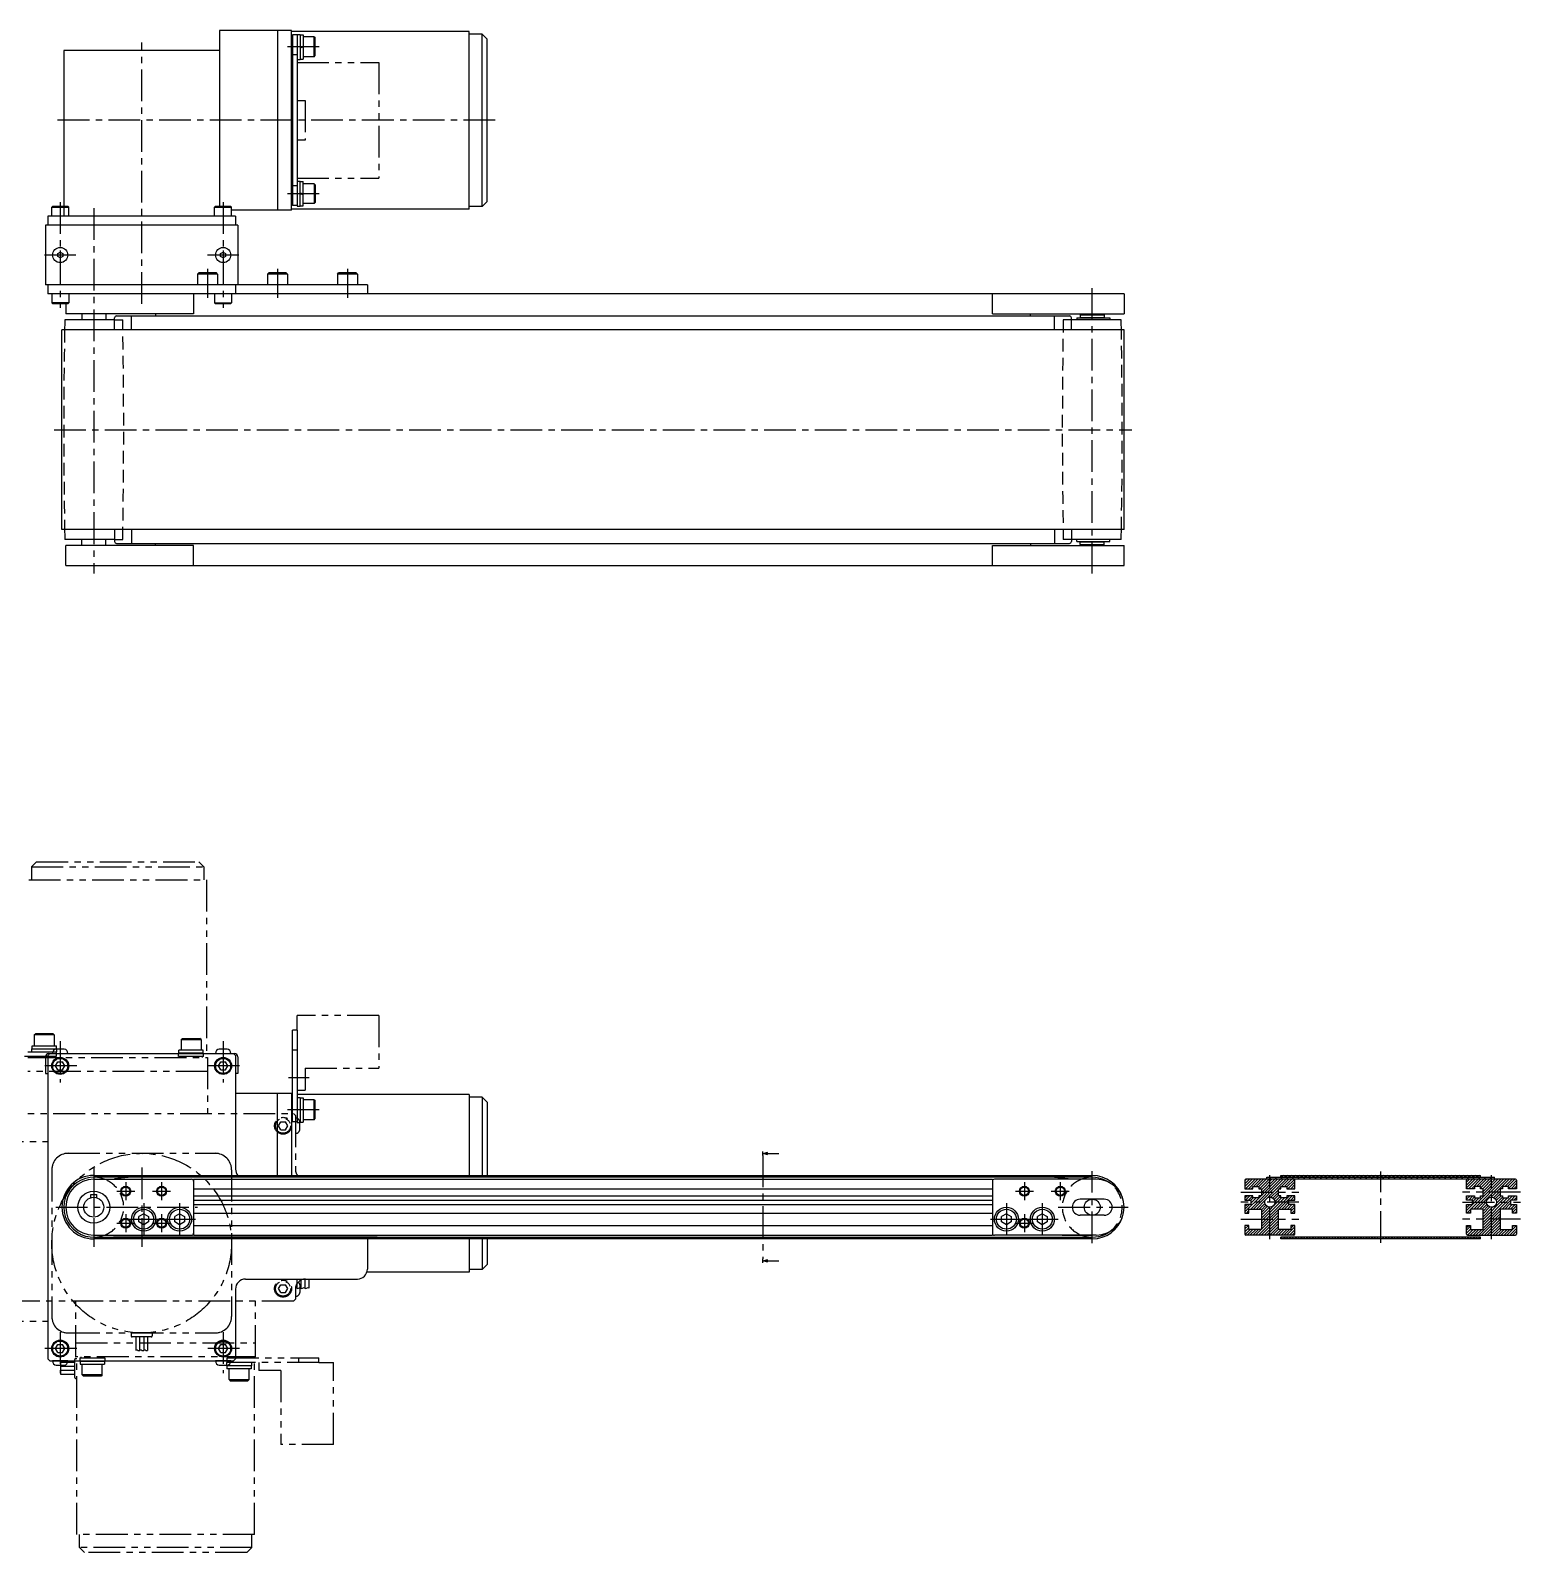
# Model space of a CAD drawing. Extents: x -2 to 1118, y -8 to 767.
# Drawn here: x 372 to 1118, y 0 to 763 of the extents above; entities that cross this region are included whole.
import ezdxf

# ---------------------------------------------------------------- set-up
doc = ezdxf.new("R2010")
doc.units = 0
doc.header["$LTSCALE"] = 0.5
for name, pattern in [('CENTER', [50.8, 31.75, -6.35, 6.35, -6.35]), ('DASHED', [19.05, 12.7, -6.35]), ('PHANTOM', [63.5, 31.75, -6.35, 6.35, -6.35, 6.35, -6.35])]:
    doc.linetypes.add(name, pattern=pattern)
doc.layers.get('0').update_dxf_attribs({"linetype": 'CONTINUOUS'})
for name, color, linetype in [('MSM_CENTER', 1, 'CENTER'), ('MSM_CONTINUOUS', 7, 'CONTINUOUS'), ('MSM_DASHED', 4, 'DASHED'), ('MSM_IMAGINARY', 6, 'PHANTOM'), ('MSM_NARROW', 5, 'CONTINUOUS')]:
    doc.layers.add(name, color=color, linetype=linetype)

# ---------------------------------------------------------------- blocks, each defined once
blk = doc.blocks.new('_OPEN30')
at = {"color": 0, "linetype": 'BYBLOCK'}
for p, q in [((-1, 0.27), (0, 0)), ((0, 0), (-1, -0.27)), ((0, 0), (-1, 0))]:
    blk.add_line(p, q, dxfattribs=at)
blk = doc.blocks.new('*U78')
at = {"layer": 'MSM_CONTINUOUS'}
blk.add_lwpolyline([(741.06, 199.9), (746.56, 199.9)], dxfattribs=at)
at = {"layer": 'MSM_CONTINUOUS', "xscale": 2.5, "yscale": 2.5, "zscale": 2.5, "rotation": 180}
blk.add_blockref('_OPEN30', (738.56, 199.9), dxfattribs=at)
blk = doc.blocks.new('*U79')
at = {"layer": 'MSM_CONTINUOUS'}
blk.add_lwpolyline([(741.06, 146.1), (746.56, 146.1)], dxfattribs=at)
at = {"layer": 'MSM_CONTINUOUS', "xscale": 2.5, "yscale": 2.5, "zscale": 2.5, "rotation": 180}
blk.add_blockref('_OPEN30', (738.56, 146.1), dxfattribs=at)

msp = doc.modelspace()

# ---------------------------------------------------------------- linework, layer by layer
at = {"layer": 'MSM_CENTER'}
for p, q in [((427.52, 625.52), (427.52, 756.52)), ((516.42, 754.29), (500.52, 754.29)), ((604.52, 717.52), (384.52, 717.52)), ((516.42, 680.75), (500.52, 680.75)), ((386.72, 676.52), (386.72, 623.52)), ((403.52, 673.52), (403.52, 490.52)), ((468.32, 676.52), (468.32, 623.52)), ((394.52, 650.02), (378.92, 650.02)), ((386.72, 652.27), (386.72, 647.77)), ((476.12, 650.02), (460.52, 650.02)), ((468.32, 652.27), (468.32, 647.77)), ((460.52, 643.02), (460.52, 628.52)), ((495.52, 643.02), (495.52, 628.52)), ((530.52, 643.02), (530.52, 628.52)), ((903.52, 490.52), (903.52, 634.52)), ((383.62, 562.52), (923.42, 562.52)), ((386.72, 256.2), (386.72, 235.55)), ((468.32, 256.2), (468.32, 235.55)), ((394.97, 243.8), (378.47, 243.8)), ((476.57, 243.8), (460.07, 243.8)), ((511.32, 237.8), (501.02, 237.8)), ((516.42, 221.77), (500.52, 221.77)), ((738.56, 198.9), (738.56, 147.1)), ((403.52, 192.9), (403.52, 153.1)), ((427.52, 192.9), (427.52, 153.1)), ((903.52, 155), (903.52, 191)), ((1047.99, 155.1), (1047.99, 190.9)), ((403.52, 184.5), (403.52, 161.5)), ((419.52, 185.5), (419.52, 176.5)), ((437.52, 185.5), (437.52, 176.5)), ((869.52, 185.5), (869.52, 176.5)), ((887.52, 185.5), (887.52, 176.5)), ((992.49, 157), (992.49, 189)), ((1103.49, 157), (1103.49, 189)), ((415.02, 181), (424.02, 181)), ((433.02, 181), (442.02, 181)), ((865.02, 181), (874.02, 181)), ((883.02, 181), (892.02, 181)), ((977.99, 180.5), (1006.99, 180.5)), ((1006.99, 175.5), (977.99, 175.5)), ((1117.99, 180.5), (1088.99, 180.5)), ((1088.99, 175.5), (1117.99, 175.5)), ((384.52, 173), (455.52, 173)), ((419.52, 169.5), (419.52, 160.5)), ((428.52, 175), (428.52, 159)), ((437.52, 169.5), (437.52, 160.5)), ((446.52, 175), (446.52, 159)), ((860.52, 175), (860.52, 159)), ((869.52, 169.5), (869.52, 160.5)), ((878.52, 175), (878.52, 159)), ((886.52, 173), (921.52, 173)), ((415.02, 165), (424.02, 165)), ((420.52, 167), (436.52, 167)), ((433.02, 165), (442.02, 165)), ((438.52, 167), (454.52, 167)), ((852.52, 167), (868.52, 167)), ((865.02, 165), (874.02, 165)), ((870.52, 167), (886.52, 167)), ((977.99, 167), (1006.99, 167)), ((1117.99, 167), (1088.99, 167)), ((386.72, 110.45), (386.72, 89.8)), ((468.32, 110.45), (468.32, 89.8)), ((394.97, 102.2), (378.47, 102.2)), ((476.57, 102.2), (460.07, 102.2))]:
    msp.add_line(p, q, dxfattribs=at)
at = {"layer": 'MSM_CONTINUOUS'}
for p, q in [((466.52, 762.52), (466.52, 674.52)), ((502.52, 762.52), (466.52, 762.52)), ((495.52, 762.52), (495.52, 672.52)), ((502.52, 672.52), (502.52, 762.52)), ((591.52, 762.02), (502.52, 762.02)), ((503.02, 759.79), (502.52, 759.79)), ((503.02, 760.29), (503.02, 674.75)), ((505.32, 760.29), (503.02, 760.29)), ((505.32, 760.54), (505.32, 674.5)), ((505.32, 760.54), (506.92, 760.54)), ((506.92, 760.54), (506.92, 748.04)), ((506.92, 760.39), (508.42, 760.39)), ((508.42, 760.39), (508.42, 748.19)), ((513.82, 759.29), (508.42, 759.29)), ((513.82, 749.29), (513.82, 759.29)), ((513.82, 759.29), (514.42, 758.69)), ((514.42, 749.89), (514.42, 758.69)), ((591.52, 673.02), (591.52, 762.02)), ((598.02, 760.72), (591.52, 760.72)), ((598.02, 674.32), (598.02, 760.72)), ((598.02, 760.72), (600.52, 758.22)), ((600.52, 676.82), (600.52, 758.22)), ((388.52, 752.52), (388.52, 669.52)), ((466.52, 752.52), (388.52, 752.52)), ((503.02, 748.79), (502.52, 748.79)), ((505.32, 750.29), (503.02, 750.29)), ((505.32, 748.04), (506.92, 748.04)), ((506.92, 754.29), (508.42, 754.69)), ((506.92, 753.89), (508.42, 754.29)), ((506.92, 748.19), (508.42, 748.19)), ((513.82, 749.29), (508.42, 749.29)), ((513.82, 749.29), (514.42, 749.89)), ((503.02, 686.29), (502.52, 686.29)), ((505.32, 687), (506.92, 687)), ((506.92, 674.5), (506.92, 687)), ((506.92, 686.85), (508.42, 686.85)), ((508.42, 674.65), (508.42, 686.85)), ((505.32, 684.75), (503.02, 684.75)), ((506.92, 681.15), (508.42, 680.75)), ((506.92, 680.75), (508.42, 680.35)), ((513.82, 685.75), (508.42, 685.75)), ((513.82, 685.75), (513.82, 675.75)), ((513.82, 685.75), (514.42, 685.15)), ((514.42, 685.15), (514.42, 676.35)), ((382.97, 674.52), (382.47, 674.02)), ((382.47, 674.02), (390.97, 674.02)), ((382.47, 669.52), (382.47, 674.02)), ((382.97, 674.52), (390.47, 674.52)), ((390.97, 674.02), (390.47, 674.52)), ((390.97, 669.52), (390.97, 674.02)), ((464.57, 674.52), (464.07, 674.02)), ((464.07, 674.02), (472.57, 674.02)), ((464.07, 669.52), (464.07, 674.02)), ((464.57, 674.52), (472.07, 674.52)), ((472.57, 674.02), (472.07, 674.52)), ((472.57, 669.52), (472.57, 674.02)), ((502.52, 672.52), (472.57, 672.52)), ((503.02, 675.29), (502.52, 675.29)), ((591.52, 673.02), (502.52, 673.02)), ((505.32, 674.75), (503.02, 674.75)), ((505.32, 674.5), (506.92, 674.5)), ((506.92, 674.65), (508.42, 674.65)), ((513.82, 675.75), (508.42, 675.75)), ((513.82, 675.75), (514.42, 676.35)), ((598.02, 674.32), (591.52, 674.32)), ((598.02, 674.32), (600.52, 676.82)), ((475.72, 665.02), (379.32, 665.02)), ((379.32, 665.02), (379.32, 635.02)), ((474.52, 669.52), (380.52, 669.52)), ((380.52, 669.52), (380.52, 665.02)), ((474.52, 665.02), (380.52, 665.02)), ((474.52, 669.52), (474.52, 665.02)), ((475.72, 665.02), (475.72, 635.02)), ((385.47, 650.74), (386.72, 651.46)), ((385.47, 649.3), (385.47, 650.74)), ((386.72, 648.58), (385.47, 649.3)), ((386.72, 651.46), (387.97, 650.74)), ((387.97, 649.3), (386.72, 648.58)), ((387.97, 650.74), (387.97, 649.3)), ((467.07, 650.74), (468.32, 651.46)), ((467.07, 649.3), (467.07, 650.74)), ((468.32, 648.58), (467.07, 649.3)), ((468.32, 651.46), (469.57, 650.74)), ((469.57, 649.3), (468.32, 648.58)), ((469.57, 650.74), (469.57, 649.3)), ((455.52, 640.42), (456.12, 641.02)), ((464.92, 641.02), (456.12, 641.02)), ((465.52, 640.42), (464.92, 641.02)), ((490.52, 640.42), (491.12, 641.02)), ((499.92, 641.02), (491.12, 641.02)), ((500.52, 640.42), (499.92, 641.02)), ((525.52, 640.42), (526.12, 641.02)), ((534.92, 641.02), (526.12, 641.02)), ((535.52, 640.42), (534.92, 641.02)), ((540.52, 635.02), (379.32, 635.02)), ((380.52, 635.02), (380.52, 630.52)), ((465.52, 640.42), (455.52, 640.42)), ((455.52, 640.42), (455.52, 635.02)), ((465.52, 640.42), (465.52, 635.02)), ((474.52, 635.02), (474.52, 630.52)), ((500.52, 640.42), (490.52, 640.42)), ((490.52, 640.42), (490.52, 635.02)), ((500.52, 640.42), (500.52, 635.02)), ((535.52, 640.42), (525.52, 640.42)), ((525.52, 640.42), (525.52, 635.02)), ((535.52, 640.42), (535.52, 635.02)), ((540.52, 635.02), (540.52, 630.52)), ((919.52, 630.52), (380.52, 630.52)), ((382.47, 630.52), (382.47, 626.02)), ((390.97, 626.02), (382.47, 626.02)), ((382.97, 625.52), (382.47, 626.02)), ((390.47, 625.52), (382.97, 625.52)), ((389.52, 625.52), (389.52, 620.52)), ((390.47, 625.52), (390.97, 626.02)), ((390.97, 630.52), (390.97, 626.02)), ((453.52, 630.52), (453.52, 620.52)), ((464.07, 630.52), (464.07, 626.02)), ((464.57, 625.52), (464.07, 626.02)), ((464.07, 626.02), (472.57, 626.02)), ((472.07, 625.52), (464.57, 625.52)), ((472.07, 625.52), (472.57, 626.02)), ((472.57, 630.52), (472.57, 626.02)), ((853.52, 620.52), (853.52, 630.52)), ((919.52, 630.52), (919.52, 620.52)), ((453.52, 620.52), (389.52, 620.52)), ((397.52, 620.52), (397.52, 617.52)), ((409.52, 620.52), (409.52, 617.52)), ((413.97, 612.52), (413.97, 618.52)), ((414.97, 619.52), (892.08, 619.52)), ((422.48, 612.52), (422.48, 619.52)), ((434.52, 620.52), (434.52, 619.52)), ((853.52, 620.52), (919.52, 620.52)), ((872.52, 619.52), (872.52, 620.52)), ((884.57, 612.52), (884.57, 619.52)), ((893.08, 612.52), (893.08, 618.52)), ((895.87, 618.52), (912.27, 618.52)), ((895.87, 618.52), (895.87, 617.52)), ((897.72, 620.17), (897.52, 619.97)), ((897.52, 619.97), (909.52, 619.97)), ((897.52, 619.97), (897.52, 618.67)), ((897.52, 618.67), (909.52, 618.67)), ((897.72, 620.17), (909.32, 620.17)), ((897.77, 618.67), (897.77, 618.52)), ((899.52, 620.17), (899.52, 620.52)), ((907.52, 620.17), (907.52, 620.52)), ((909.27, 618.67), (909.27, 618.52)), ((909.32, 620.17), (909.52, 619.97)), ((909.32, 620.17), (909.52, 619.97)), ((909.52, 619.97), (909.52, 618.67)), ((912.27, 618.52), (912.27, 617.52)), ((919.42, 612.52), (387.62, 612.52)), ((387.62, 512.52), (387.62, 612.52)), ((413.97, 617.52), (389.02, 617.52)), ((918.02, 617.52), (893.08, 617.52)), ((919.42, 512.52), (919.42, 612.52)), ((919.42, 512.52), (387.62, 512.52)), ((413.97, 512.52), (413.97, 506.52)), ((422.48, 512.52), (422.48, 505.52)), ((884.57, 512.52), (884.57, 505.52)), ((893.08, 512.52), (893.08, 506.52)), ((413.97, 507.52), (389.02, 507.52)), ((389.52, 494.52), (389.52, 504.52)), ((453.52, 504.52), (389.52, 504.52)), ((397.52, 504.52), (397.52, 507.52)), ((409.52, 504.52), (409.52, 507.52)), ((414.97, 505.52), (892.08, 505.52)), ((434.52, 504.52), (434.52, 505.52)), ((453.52, 494.52), (453.52, 504.52)), ((853.52, 504.52), (919.52, 504.52)), ((853.52, 494.52), (853.52, 504.52)), ((872.52, 505.52), (872.52, 504.52)), ((918.02, 507.52), (893.08, 507.52)), ((895.87, 506.52), (895.87, 507.52)), ((895.87, 506.52), (912.27, 506.52)), ((897.52, 506.37), (909.52, 506.37)), ((897.52, 505.07), (897.52, 506.37)), ((897.52, 505.07), (909.52, 505.07)), ((897.72, 504.87), (897.52, 505.07)), ((897.72, 504.87), (909.32, 504.87)), ((897.77, 506.37), (897.77, 506.52)), ((899.52, 504.52), (899.52, 504.87)), ((907.52, 504.52), (907.52, 504.87)), ((909.27, 506.37), (909.27, 506.52)), ((909.32, 504.87), (909.52, 505.07)), ((909.52, 505.07), (909.52, 506.37)), ((912.27, 506.52), (912.27, 507.52)), ((919.52, 494.52), (919.52, 504.52)), ((389.52, 494.52), (919.52, 494.52)), ((503.02, 215.75), (503.02, 261.77)), ((505.32, 261.77), (503.02, 261.77)), ((505.32, 261.77), (505.32, 215.5)), ((388.72, 252.2), (384.72, 252.2)), ((470.32, 252.2), (466.32, 252.2)), ((505.32, 251.75), (503.02, 251.75)), ((379.32, 248.3), (379.32, 240)), ((381.52, 250), (380.52, 249)), ((380.52, 249), (380.52, 97)), ((381.02, 250), (474.02, 250)), ((382.92, 250), (390.52, 250)), ((384.42, 243.8), (385.57, 245.8)), ((385.57, 245.8), (387.88, 245.8)), ((389.03, 243.8), (387.88, 245.8)), ((464.52, 250), (472.12, 250)), ((466.02, 243.8), (467.17, 245.8)), ((467.17, 245.8), (469.48, 245.8)), ((470.63, 243.8), (469.48, 245.8)), ((474.52, 249), (473.52, 250)), ((474.52, 249), (474.52, 192)), ((475.72, 248.3), (475.72, 240)), ((379.32, 240), (380.52, 240)), ((385.57, 241.8), (384.42, 243.8)), ((385.57, 241.8), (387.88, 241.8)), ((387.88, 241.8), (389.03, 243.8)), ((467.17, 241.8), (466.02, 243.8)), ((467.17, 241.8), (469.48, 241.8)), ((469.48, 241.8), (470.63, 243.8)), ((475.72, 240), (474.52, 240)), ((502.52, 230), (474.52, 230)), ((495.52, 188.9), (495.52, 230)), ((502.52, 230), (502.52, 188.9)), ((503.02, 229.5), (502.52, 229.5)), ((591.52, 229.5), (505.32, 229.5)), ((591.52, 229.5), (591.52, 188.9)), ((503.02, 227.27), (502.52, 227.27)), ((505.32, 228.02), (506.92, 228.02)), ((506.92, 228.02), (506.92, 215.52)), ((506.92, 227.87), (508.42, 227.87)), ((508.42, 227.87), (508.42, 215.67)), ((513.82, 226.77), (508.42, 226.77)), ((513.82, 216.77), (513.82, 226.77)), ((513.82, 226.77), (514.42, 226.17)), ((514.42, 217.37), (514.42, 226.17)), ((598.02, 228.2), (591.52, 228.2)), ((598.02, 228.2), (598.02, 188.9)), ((598.02, 228.2), (600.52, 225.7)), ((600.52, 225.7), (600.52, 188.9)), ((503.02, 216.27), (502.52, 216.27)), ((505.32, 215.75), (503.02, 215.75)), ((505.32, 215.52), (506.92, 215.52)), ((506.92, 215.67), (508.42, 215.67)), ((513.82, 216.77), (508.42, 216.77)), ((513.82, 216.77), (514.42, 217.37)), ((738.56, 198.9), (738.56, 200.9)), ((403.52, 188.9), (903.52, 188.9)), ((903.52, 188), (403.52, 188)), ((403.52, 187), (452.52, 187)), ((422.42, 187.99), (413.97, 187.26)), ((413.97, 187.26), (413.99, 187)), ((453.52, 187), (853.52, 187)), ((453.52, 187), (453.52, 159)), ((853.52, 187), (853.52, 159)), ((905.52, 187), (854.52, 187)), ((884.63, 187.99), (893.08, 187.26)), ((893.06, 187), (893.08, 187.26)), ((979.99, 186.5), (979.99, 182.25)), ((1115.49, 187), (980.49, 187)), ((983.99, 182.25), (983.99, 183.35)), ((983.99, 183.35), (986.99, 183.35)), ((986.99, 183.35), (986.99, 182.25)), ((990.99, 187), (990.99, 188)), ((990.99, 188), (1104.99, 188)), ((997.99, 188), (997.99, 188.9)), ((997.99, 188.9), (1097.99, 188.9)), ((997.99, 183.35), (1000.99, 183.35)), ((997.99, 182.25), (997.99, 183.35)), ((1000.99, 183.35), (1000.99, 182.25)), ((1004.99, 182.25), (1004.99, 186.5)), ((1090.99, 182.25), (1090.99, 186.5)), ((1094.99, 183.35), (1094.99, 182.25)), ((1097.99, 183.35), (1094.99, 183.35)), ((1097.99, 188), (1097.99, 188.9)), ((1097.99, 182.25), (1097.99, 183.35)), ((1104.99, 187), (1104.99, 188)), ((1108.99, 183.35), (1108.99, 182.25)), ((1111.99, 183.35), (1108.99, 183.35)), ((1111.99, 182.25), (1111.99, 183.35)), ((1115.99, 186.5), (1115.99, 182.25)), ((402.02, 179.4), (405.02, 179.4)), ((402.02, 177.77), (402.02, 179.4)), ((405.02, 177.77), (405.02, 179.4)), ((453.52, 182.2), (853.52, 182.2)), ((453.52, 178.7), (853.52, 178.7)), ((453.52, 176.6), (853.52, 176.6)), ((909.52, 177), (897.52, 177)), ((979.99, 182.25), (983.99, 182.25)), ((983.99, 178.75), (979.99, 178.75)), ((979.99, 178.75), (979.99, 176.6)), ((979.99, 176.6), (982.99, 176.6)), ((982.99, 176.6), (982.99, 174.4)), ((983.99, 177.65), (983.99, 178.75)), ((986.99, 177.65), (983.99, 177.65)), ((986.99, 182.25), (988.19, 182.25)), ((986.99, 178.75), (986.99, 177.65)), ((988.19, 178.75), (986.99, 178.75)), ((988.19, 182.25), (988.19, 178.75)), ((996.79, 178.75), (996.79, 182.25)), ((996.79, 182.25), (997.99, 182.25)), ((997.99, 178.75), (996.79, 178.75)), ((997.99, 177.65), (997.99, 178.75)), ((1000.99, 177.65), (997.99, 177.65)), ((1000.99, 182.25), (1004.99, 182.25)), ((1000.99, 178.75), (1000.99, 177.65)), ((1004.99, 178.75), (1000.99, 178.75)), ((1001.99, 176.6), (1004.99, 176.6)), ((1001.99, 174.4), (1001.99, 176.6)), ((1004.99, 176.6), (1004.99, 178.75)), ((1094.99, 182.25), (1090.99, 182.25)), ((1090.99, 178.75), (1094.99, 178.75)), ((1090.99, 176.6), (1090.99, 178.75)), ((1093.99, 176.6), (1090.99, 176.6)), ((1093.99, 174.4), (1093.99, 176.6)), ((1094.99, 178.75), (1094.99, 177.65)), ((1094.99, 177.65), (1097.99, 177.65)), ((1099.19, 182.25), (1097.99, 182.25)), ((1097.99, 177.65), (1097.99, 178.75)), ((1097.99, 178.75), (1099.19, 178.75)), ((1099.19, 178.75), (1099.19, 182.25)), ((1107.79, 182.25), (1107.79, 178.75)), ((1108.99, 182.25), (1107.79, 182.25)), ((1107.79, 178.75), (1108.99, 178.75)), ((1108.99, 178.75), (1108.99, 177.65)), ((1108.99, 177.65), (1111.99, 177.65)), ((1115.99, 182.25), (1111.99, 182.25)), ((1111.99, 178.75), (1115.99, 178.75)), ((1111.99, 177.65), (1111.99, 178.75)), ((1112.99, 176.6), (1112.99, 174.4)), ((1115.99, 176.6), (1112.99, 176.6)), ((1115.99, 178.75), (1115.99, 176.6)), ((428.52, 169.75), (426.14, 168.37)), ((426.14, 165.63), (426.14, 168.37)), ((428.52, 169.75), (430.9, 168.37)), ((430.9, 168.37), (430.9, 165.63)), ((446.52, 169.75), (444.14, 168.37)), ((444.14, 165.63), (444.14, 168.37)), ((446.52, 169.75), (448.9, 168.37)), ((448.9, 168.37), (448.9, 165.63)), ((453.52, 174.4), (853.52, 174.4)), ((453.52, 170.1), (853.52, 170.1)), ((860.52, 169.75), (858.14, 168.37)), ((858.14, 165.63), (858.14, 168.37)), ((860.52, 169.75), (862.9, 168.37)), ((862.9, 168.37), (862.9, 165.63)), ((878.52, 169.75), (876.14, 168.37)), ((876.14, 165.63), (876.14, 168.37)), ((878.52, 169.75), (880.9, 168.37)), ((880.9, 168.37), (880.9, 165.63)), ((909.52, 169), (897.52, 169)), ((982.99, 174.4), (979.99, 174.4)), ((979.99, 174.4), (979.99, 170.1)), ((979.99, 170.1), (981.99, 170.1)), ((981.99, 172.1), (988.19, 172.1)), ((981.99, 170.1), (981.99, 172.1)), ((988.19, 172.1), (988.19, 161.9)), ((996.79, 161.9), (996.79, 172.1)), ((996.79, 172.1), (1002.99, 172.1)), ((1004.99, 174.4), (1001.99, 174.4)), ((1002.99, 172.1), (1002.99, 170.1)), ((1002.99, 170.1), (1004.99, 170.1)), ((1004.99, 170.1), (1004.99, 174.4)), ((1090.99, 174.4), (1093.99, 174.4)), ((1090.99, 170.1), (1090.99, 174.4)), ((1092.99, 170.1), (1090.99, 170.1)), ((1092.99, 172.1), (1092.99, 170.1)), ((1099.19, 172.1), (1092.99, 172.1)), ((1099.19, 161.9), (1099.19, 172.1)), ((1107.79, 172.1), (1107.79, 161.9)), ((1113.99, 172.1), (1107.79, 172.1)), ((1112.99, 174.4), (1115.99, 174.4)), ((1113.99, 170.1), (1113.99, 172.1)), ((1115.99, 170.1), (1113.99, 170.1)), ((1115.99, 174.4), (1115.99, 170.1)), ((428.52, 164.25), (426.14, 165.63)), ((430.9, 165.63), (428.52, 164.25)), ((446.52, 164.25), (444.14, 165.63)), ((448.9, 165.63), (446.52, 164.25)), ((453.52, 163.9), (853.52, 163.9)), ((860.52, 164.25), (858.14, 165.63)), ((862.9, 165.63), (860.52, 164.25)), ((878.52, 164.25), (876.14, 165.63)), ((880.9, 165.63), (878.52, 164.25)), ((981.99, 163.9), (979.99, 163.9)), ((979.99, 163.9), (979.99, 159.5)), ((981.99, 161.9), (981.99, 163.9)), ((988.19, 161.9), (981.99, 161.9)), ((1002.99, 161.9), (996.79, 161.9)), ((1004.99, 163.9), (1002.99, 163.9)), ((1002.99, 163.9), (1002.99, 161.9)), ((1004.99, 159.5), (1004.99, 163.9)), ((1090.99, 163.9), (1092.99, 163.9)), ((1090.99, 159.5), (1090.99, 163.9)), ((1092.99, 163.9), (1092.99, 161.9)), ((1092.99, 161.9), (1099.19, 161.9)), ((1107.79, 161.9), (1113.99, 161.9)), ((1113.99, 161.9), (1113.99, 163.9)), ((1113.99, 163.9), (1115.99, 163.9)), ((1115.99, 163.9), (1115.99, 159.5)), ((403.52, 159), (452.52, 159)), ((403.52, 158), (903.52, 158)), ((903.52, 157.1), (403.52, 157.1)), ((545.52, 158), (413.47, 158)), ((453.52, 159), (853.52, 159)), ((540.52, 157.1), (540.52, 142)), ((591.52, 157.1), (591.52, 140.5)), ((598.02, 157.1), (598.02, 141.8)), ((600.52, 157.1), (600.52, 144.3)), ((905.52, 159), (854.52, 159)), ((888.52, 159), (903.52, 159)), ((1004.49, 159), (980.49, 159)), ((997.99, 157.1), (997.99, 158)), ((1097.99, 158), (997.99, 158)), ((1097.99, 157.1), (997.99, 157.1)), ((1091.49, 159), (1115.49, 159)), ((1097.99, 157.1), (1097.99, 158)), ((738.56, 145.1), (738.56, 147.1)), ((591.52, 140.5), (540.29, 140.5)), ((598.02, 141.8), (591.52, 141.8)), ((598.02, 141.8), (600.52, 144.3)), ((474.52, 132), (474.52, 97)), ((479.52, 137), (535.52, 137)), ((505.29, 137), (505.29, 132.45)), ((507.29, 137), (507.29, 132.45)), ((509.29, 137), (509.29, 132.45)), ((511.29, 137), (511.29, 132.45)), ((384.42, 102.2), (385.57, 104.2)), ((385.57, 100.2), (384.42, 102.2)), ((385.57, 104.2), (387.88, 104.2)), ((385.57, 100.2), (387.88, 100.2)), ((389.03, 102.2), (387.88, 104.2)), ((387.88, 100.2), (389.03, 102.2)), ((466.02, 102.2), (467.17, 104.2)), ((467.17, 100.2), (466.02, 102.2)), ((467.17, 104.2), (469.48, 104.2)), ((467.17, 100.2), (469.48, 100.2)), ((470.63, 102.2), (469.48, 104.2)), ((469.48, 100.2), (470.63, 102.2)), ((380.52, 97), (381.52, 96)), ((381.52, 96), (473.52, 96)), ((390.52, 96), (382.92, 96)), ((384.72, 93.8), (388.72, 93.8)), ((472.12, 96), (464.52, 96)), ((466.32, 93.8), (470.32, 93.8)), ((473.52, 96), (474.52, 97))]:
    msp.add_line(p, q, dxfattribs=at)
for centre, radius in [((386.72, 650.02), 3.8), ((468.32, 650.02), 3.8), ((386.72, 243.8), 4.25), ((386.72, 243.8), 3.75), ((468.32, 243.8), 4.25), ((468.32, 243.8), 3.75), ((419.52, 181), 2.07), ((437.52, 181), 2.07), ((869.52, 181), 2.07), ((887.52, 181), 2.07), ((403.52, 173), 8), ((403.52, 173), 5), ((903.52, 173), 4), ((992.49, 175.5), 2.5), ((1103.49, 175.5), 2.5), ((428.52, 167), 6), ((428.52, 167), 5), ((446.52, 167), 6), ((446.52, 167), 5), ((860.52, 167), 6), ((860.52, 167), 5), ((878.52, 167), 6), ((878.52, 167), 5), ((419.52, 165), 2.07), ((437.52, 165), 2.07), ((869.52, 165), 2.07), ((386.72, 102.2), 4.25), ((386.72, 102.2), 3.75), ((468.32, 102.2), 4.25), ((468.32, 102.2), 3.75)]:
    msp.add_circle(centre, radius, dxfattribs=at)
for centre, radius, start, end in [((414.97, 618.52), 1, 90, 180), ((892.08, 618.52), 1, 0, 90), ((3413.77, 562.52), 3025.25, 178.95829, 179.053), ((-2106.73, 562.52), 3025.25, 0.947, 1.04171), ((3413.77, 562.52), 3025.25, 180.947, 181.04171), ((-2106.73, 562.52), 3025.25, 358.95829, 359.053), ((414.97, 506.52), 1, 180, 270), ((892.08, 506.52), 1, 270, 0), ((385.04, 250.1), 2.12, 98.67851, 182.74267), ((388.4, 250.1), 2.12, 357.25733, 81.32149), ((466.64, 250.1), 2.12, 98.67851, 182.74267), ((470, 250.1), 2.12, 357.25733, 81.32149), ((381.02, 248.3), 1.7, 90, 180), ((474.02, 248.3), 1.7, 0, 90), ((479.52, 192), 5, 180, 218.31613), ((403.52, 173), 15.9, 90, 270), ((403.52, 173), 15, 68.96053, 291.03947), ((403.52, 173), 14, 90, 270), ((422.46, 187.5), 0.5, 90, 95), ((452.52, 186), 1, 0, 90), ((854.52, 186), 1, 90, 180), ((884.59, 187.5), 0.5, 85, 90), ((903.52, 173), 15, 56.63299, 111.03947), ((903.52, 173), 15.9, 17.03381, 90), ((905.52, 173), 14, 270, 90), ((980.49, 186.5), 0.5, 90, 180), ((1004.49, 186.5), 0.5, 0, 90), ((1091.49, 186.5), 0.5, 90, 180), ((1115.49, 186.5), 0.5, 0, 90), ((897.52, 173), 4, 90, 270), ((909.52, 173), 4, 270, 90), ((903.52, 173), 15.9, 270, 342.96619), ((903.52, 173), 15, 248.96053, 303.36701), ((452.52, 160), 1, 270, 0), ((854.52, 160), 1, 180, 270), ((980.49, 159.5), 0.5, 180, 270), ((1004.49, 159.5), 0.5, 270, 0), ((1091.49, 159.5), 0.5, 180, 270), ((1115.49, 159.5), 0.5, 270, 0), ((535.52, 142), 5, 270, 0), ((479.52, 132), 5, 90, 180), ((385.04, 95.9), 2.12, 177.25733, 261.32149), ((388.4, 95.9), 2.12, 278.67851, 2.74267), ((466.64, 95.9), 2.12, 177.25733, 261.32149), ((470, 95.9), 2.12, 278.67851, 2.74267)]:
    msp.add_arc(centre, radius, start, end, dxfattribs=at)
at = {"layer": 'MSM_DASHED'}
for p, q in [((413.97, 617.52), (418.02, 617.52)), ((893.08, 617.52), (889.02, 617.52)), ((413.97, 507.52), (418.02, 507.52)), ((893.08, 507.52), (889.02, 507.52))]:
    msp.add_line(p, q, dxfattribs=at)
for centre, radius, start, end in [((3413.77, 562.52), 3025.25, 179.053, 180.947), ((-2606.73, 562.52), 3025.25, 358.95829, 1.04171), ((3913.77, 562.52), 3025.25, 178.95829, 181.04171), ((-2106.73, 562.52), 3025.25, 359.053, 0.947), ((403.52, 173), 15, 291.03947, 68.96053), ((903.52, 173), 15, 111.03947, 248.96053), ((903.52, 173), 15, 303.36701, 56.63299)]:
    msp.add_arc(centre, radius, start, end, dxfattribs=at)
at = {"layer": 'MSM_IMAGINARY'}
for p, q in [((505.32, 746.52), (546.32, 746.52)), ((546.32, 746.52), (546.32, 688.52)), ((505.32, 727.45), (509.32, 727.45)), ((509.32, 727.45), (509.32, 707.59)), ((509.32, 707.59), (505.32, 707.59)), ((505.32, 688.52), (546.32, 688.52)), ((372.32, 343.5), (374.82, 346)), ((372.32, 343.5), (458.72, 343.5)), ((372.32, 343.5), (372.32, 337)), ((374.82, 346), (456.22, 346)), ((458.72, 343.5), (456.22, 346)), ((458.72, 343.5), (458.72, 337)), ((371.02, 337), (460.02, 337)), ((460.02, 337), (460.02, 248)), ((546.32, 269.1), (505.32, 269.1)), ((505.32, 261.77), (505.32, 269.1)), ((546.32, 269.1), (546.32, 242.6)), ((373.76, 259.3), (374.36, 259.9)), ((383.76, 259.3), (373.76, 259.3)), ((373.76, 259.3), (373.76, 253.9)), ((383.16, 259.9), (374.36, 259.9)), ((383.76, 259.3), (383.16, 259.9)), ((383.76, 259.3), (383.76, 253.9)), ((372.51, 252.4), (385.01, 252.4)), ((372.51, 250.8), (372.51, 252.4)), ((372.66, 253.9), (384.86, 253.9)), ((372.66, 252.4), (372.66, 253.9)), ((384.86, 252.4), (384.86, 253.9)), ((385.01, 250.8), (385.01, 252.4)), ((447.29, 257), (447.89, 257.6)), ((447.29, 257), (457.29, 257)), ((447.29, 257), (447.29, 251.6)), ((447.89, 257.6), (456.69, 257.6)), ((457.29, 257), (456.69, 257.6)), ((457.29, 257), (457.29, 251.6)), ((338.76, 250.8), (385.02, 250.8)), ((384.77, 248.5), (338.76, 248.5)), ((370.52, 248), (460.52, 248)), ((373.26, 248.5), (373.26, 248)), ((384.26, 248.5), (384.26, 248)), ((384.77, 250.8), (384.77, 248.5)), ((458.54, 250.1), (446.04, 250.1)), ((446.04, 248.5), (446.04, 250.1)), ((458.54, 248.5), (446.04, 248.5)), ((458.39, 251.6), (446.19, 251.6)), ((446.19, 250.1), (446.19, 251.6)), ((446.79, 248.5), (446.79, 248)), ((457.79, 248.5), (457.79, 248)), ((458.39, 250.1), (458.39, 251.6)), ((458.54, 248.5), (458.54, 250.1)), ((460.52, 248), (460.52, 220)), ((460.52, 241), (370.52, 241)), ((509.32, 242.6), (509.32, 231.6)), ((509.32, 242.6), (546.32, 242.6)), ((505.32, 231.6), (509.32, 231.6)), ((351.52, 220), (503.52, 220)), ((496.02, 213.8), (497.17, 215.8)), ((497.17, 211.8), (496.02, 213.8)), ((497.17, 215.8), (499.48, 215.8)), ((500.63, 213.8), (499.48, 215.8)), ((499.48, 211.8), (500.63, 213.8)), ((503.52, 220), (504.52, 219)), ((504.52, 219), (504.52, 192)), ((504.52, 217.6), (504.52, 210)), ((506.72, 211.8), (506.72, 215.8)), ((352.52, 206), (380.52, 206)), ((497.17, 211.8), (499.48, 211.8)), ((390.76, 200), (464.29, 200)), ((382.52, 191.77), (382.52, 118.23)), ((472.52, 191.77), (472.52, 118.23)), ((496.02, 132.2), (497.17, 134.2)), ((497.17, 130.2), (496.02, 132.2)), ((497.17, 134.2), (499.48, 134.2)), ((497.17, 130.2), (499.48, 130.2)), ((500.63, 132.2), (499.48, 134.2)), ((499.48, 130.2), (500.63, 132.2)), ((504.52, 132), (504.52, 128.4)), ((504.52, 132), (504.52, 127)), ((506.72, 134.2), (506.72, 130.2)), ((503.52, 126), (351.52, 126)), ((394.52, 98), (394.52, 126)), ((484.52, 98), (484.52, 126)), ((504.52, 127), (503.52, 126)), ((352.52, 116), (380.52, 116)), ((390.76, 110), (464.29, 110)), ((422.27, 110), (422.27, 108.5)), ((432.27, 108), (422.77, 108)), ((424.52, 108), (424.52, 101.3)), ((426.52, 101.3), (426.52, 108)), ((428.52, 108), (428.52, 101.3)), ((430.52, 108), (430.52, 101.3)), ((432.77, 110), (432.77, 108.5)), ((394.52, 105), (484.52, 105)), ((394.02, 95.24), (386.98, 95.24)), ((394.02, 93.24), (386.98, 93.24)), ((394.02, 87.74), (394.02, 96.74)), ((484.52, 98), (394.52, 98)), ((394.52, 97.24), (395.02, 97.24)), ((395.02, 9), (395.02, 98)), ((396.51, 97.5), (396.51, 95.9)), ((396.51, 97.5), (409.01, 97.5)), ((396.51, 95.9), (409.01, 95.9)), ((396.66, 95.9), (396.66, 94.4)), ((396.66, 94.4), (408.86, 94.4)), ((397.26, 97.5), (397.26, 98)), ((397.76, 89), (397.76, 94.4)), ((407.76, 89), (407.76, 94.4)), ((408.26, 97.5), (408.26, 98)), ((408.86, 95.9), (408.86, 94.4)), ((409.01, 97.5), (409.01, 95.9)), ((516.29, 95.2), (470.02, 95.2)), ((470.04, 95.2), (470.04, 93.6)), ((482.54, 93.6), (470.04, 93.6)), ((470.19, 93.6), (470.19, 92.1)), ((482.39, 92.1), (470.19, 92.1)), ((470.27, 97.5), (516.29, 97.5)), ((470.27, 95.2), (470.27, 97.5)), ((470.79, 97.5), (470.79, 98)), ((471.29, 86.7), (471.29, 92.1)), ((481.29, 86.7), (481.29, 92.1)), ((481.79, 97.5), (481.79, 98)), ((482.39, 93.6), (482.39, 92.1)), ((482.54, 95.2), (482.54, 93.6)), ((484.02, 97.5), (484.02, 98)), ((484.02, 9), (484.02, 95.2)), ((486.12, 95.2), (486.12, 91.2)), ((506.27, 95.2), (506.27, 97.5)), ((516.29, 95.2), (516.29, 97.5)), ((516.29, 95.2), (523.62, 95.2)), ((523.62, 54.2), (523.62, 95.2)), ((394.02, 91.24), (386.98, 91.24)), ((394.02, 89.24), (386.98, 89.24)), ((394.52, 87.24), (395.02, 87.24)), ((407.76, 89), (397.76, 89)), ((397.76, 89), (398.36, 88.4)), ((407.16, 88.4), (398.36, 88.4)), ((407.76, 89), (407.16, 88.4)), ((471.29, 86.7), (481.29, 86.7)), ((471.29, 86.7), (471.89, 86.1)), ((471.89, 86.1), (480.69, 86.1)), ((481.29, 86.7), (480.69, 86.1)), ((497.12, 91.2), (486.12, 91.2)), ((497.12, 91.2), (497.12, 54.2)), ((523.62, 54.2), (497.12, 54.2)), ((484.02, 9), (395.02, 9)), ((396.32, 2.5), (396.32, 9)), ((482.72, 2.5), (482.72, 9)), ((482.72, 2.5), (396.32, 2.5)), ((396.32, 2.5), (398.82, 0)), ((482.72, 2.5), (480.22, 0)), ((480.22, 0), (398.82, 0))]:
    msp.add_line(p, q, dxfattribs=at)
for centre, radius in [((498.32, 213.8), 4.25), ((498.32, 213.8), 3.75), ((427.52, 155), 45), ((498.32, 132.2), 4.25), ((498.32, 132.2), 3.75)]:
    msp.add_circle(centre, radius, dxfattribs=at)
for centre, radius, start, end in [((504.63, 215.48), 2.12, 8.67851, 92.74267), ((504.63, 212.12), 2.12, 267.25733, 351.32149), ((390.76, 191.77), 8.23, 90, 180), ((464.29, 191.77), 8.23, 0, 90), ((509.52, 192), 5, 180, 218.31613), ((509.52, 132), 5, 90, 180), ((504.63, 130.52), 2.12, 267.25733, 351.32149), ((504.63, 133.88), 2.12, 8.67851, 50.59864), ((390.76, 118.23), 8.23, 180, 270), ((464.29, 118.23), 8.23, 270, 0), ((422.77, 108.5), 0.5, 180, 270), ((432.27, 108.5), 0.5, 270, 0), ((425.02, 100.43), 1, 60, 120), ((426.02, 102.17), 1, 240.00001, 299.99997), ((427.02, 100.43), 1, 60, 120), ((428.02, 102.17), 1, 240.00004, 299.99996), ((429.02, 100.43), 1, 60, 120), ((430.02, 102.17), 1, 240.00001, 299.99997), ((387.84, 94.74), 1, 150.00003, 209.99999), ((387.84, 92.74), 1, 150.00004, 209.99996), ((386.11, 93.74), 1, 330, 30), ((386.11, 91.74), 1, 330, 30), ((394.52, 96.74), 0.5, 90, 180), ((387.84, 90.74), 1, 150.00003, 209.99999), ((386.11, 89.74), 1, 330, 30), ((394.52, 87.74), 0.5, 180, 270)]:
    msp.add_arc(centre, radius, start, end, dxfattribs=at)
at = {"layer": 'MSM_NARROW'}
for p, q in [((979.99, 186.2), (980.79, 187)), ((979.99, 184.79), (982.2, 187)), ((979.99, 183.37), (983.62, 187)), ((980.28, 182.25), (985.03, 187)), ((981.69, 182.25), (986.44, 187)), ((982.86, 172.1), (997.76, 187)), ((983.11, 182.25), (983.99, 183.13)), ((984.21, 183.35), (987.86, 187)), ((984.27, 172.1), (999.17, 187)), ((985.62, 183.35), (989.27, 187)), ((986.99, 183.3), (990.69, 187)), ((987.35, 182.25), (992.1, 187)), ((988.19, 181.67), (993.51, 187)), ((988.19, 180.26), (994.93, 187)), ((988.19, 178.84), (996.34, 187)), ((991.27, 177.68), (1000.59, 187)), ((992.1, 187), (993.1, 188)), ((994.93, 187), (995.93, 188)), ((997.76, 187), (998.76, 188)), ((998.89, 188), (997.99, 188.52)), ((998.35, 183.35), (1002, 187)), ((1000.89, 188), (999.33, 188.9)), ((999.76, 183.35), (1003.41, 187)), ((1000.59, 187), (1001.59, 188)), ((1000.99, 183.16), (1004.75, 186.92)), ((1002.89, 188), (1001.33, 188.9)), ((1001.49, 182.25), (1004.99, 185.74)), ((1002.91, 182.25), (1004.99, 184.33)), ((1004.89, 188), (1003.33, 188.9)), ((1003.41, 187), (1004.41, 188)), ((1006.89, 188), (1005.33, 188.9)), ((1006.24, 187), (1007.24, 188)), ((1008.89, 188), (1007.33, 188.9)), ((1009.07, 187), (1010.07, 188)), ((1010.89, 188), (1009.33, 188.9)), ((1012.89, 188), (1011.33, 188.9)), ((1011.9, 187), (1012.9, 188)), ((1014.89, 188), (1013.33, 188.9)), ((1014.73, 187), (1015.73, 188)), ((1016.89, 188), (1015.33, 188.9)), ((1018.89, 188), (1017.33, 188.9)), ((1017.56, 187), (1018.56, 188)), ((1020.89, 188), (1019.33, 188.9)), ((1020.38, 187), (1021.38, 188)), ((1022.89, 188), (1021.33, 188.9)), ((1023.21, 187), (1024.21, 188)), ((1024.89, 188), (1023.33, 188.9)), ((1026.89, 188), (1025.33, 188.9)), ((1026.04, 187), (1027.04, 188)), ((1028.89, 188), (1027.33, 188.9)), ((1028.87, 187), (1029.87, 188)), ((1030.89, 188), (1029.33, 188.9)), ((1032.89, 188), (1031.33, 188.9)), ((1031.7, 187), (1032.7, 188)), ((1034.89, 188), (1033.33, 188.9)), ((1034.53, 187), (1035.53, 188)), ((1036.89, 188), (1035.33, 188.9)), ((1038.89, 188), (1037.33, 188.9)), ((1037.36, 187), (1038.36, 188)), ((1040.89, 188), (1039.33, 188.9)), ((1040.18, 187), (1041.18, 188)), ((1042.89, 188), (1041.33, 188.9)), ((1043.01, 187), (1044.01, 188)), ((1044.89, 188), (1043.33, 188.9)), ((1046.89, 188), (1045.33, 188.9)), ((1045.84, 187), (1046.84, 188)), ((1048.89, 188), (1047.33, 188.9)), ((1048.67, 187), (1049.67, 188)), ((1050.89, 188), (1049.33, 188.9)), ((1052.89, 188), (1051.33, 188.9)), ((1051.5, 187), (1052.5, 188)), ((1054.89, 188), (1053.33, 188.9)), ((1054.33, 187), (1055.33, 188)), ((1056.89, 188), (1055.33, 188.9)), ((1057.15, 187), (1058.15, 188)), ((1058.89, 188), (1057.33, 188.9)), ((1060.89, 188), (1059.33, 188.9)), ((1059.98, 187), (1060.98, 188)), ((1062.89, 188), (1061.33, 188.9)), ((1062.81, 187), (1063.81, 188)), ((1064.89, 188), (1063.33, 188.9)), ((1066.89, 188), (1065.33, 188.9)), ((1065.64, 187), (1066.64, 188)), ((1068.89, 188), (1067.33, 188.9)), ((1068.47, 187), (1069.47, 188)), ((1070.89, 188), (1069.33, 188.9)), ((1071.3, 187), (1072.3, 188)), ((1072.89, 188), (1071.33, 188.9)), ((1074.89, 188), (1073.33, 188.9)), ((1074.12, 187), (1075.12, 188)), ((1076.89, 188), (1075.33, 188.9)), ((1076.95, 187), (1077.95, 188)), ((1078.89, 188), (1077.33, 188.9)), ((1080.89, 188), (1079.33, 188.9)), ((1079.78, 187), (1080.78, 188)), ((1082.89, 188), (1081.33, 188.9)), ((1082.61, 187), (1083.61, 188)), ((1084.89, 188), (1083.33, 188.9)), ((1086.89, 188), (1085.33, 188.9)), ((1085.44, 187), (1086.44, 188)), ((1088.89, 188), (1087.33, 188.9)), ((1088.27, 187), (1089.27, 188)), ((1090.89, 188), (1089.33, 188.9)), ((1090.99, 185.48), (1092.51, 187)), ((1090.99, 184.06), (1093.92, 187)), ((1090.99, 182.65), (1095.34, 187)), ((1091.1, 187), (1092.1, 188)), ((1092.89, 188), (1091.33, 188.9)), ((1092, 182.25), (1096.75, 187)), ((1093.17, 172.1), (1108.07, 187)), ((1094.89, 188), (1093.33, 188.9)), ((1093.42, 182.25), (1098.17, 187)), ((1093.92, 187), (1094.92, 188)), ((1094.58, 172.1), (1109.48, 187)), ((1096.89, 188), (1095.33, 188.9)), ((1095.93, 183.35), (1099.58, 187)), ((1095.99, 172.1), (1110.89, 187)), ((1096.75, 187), (1097.75, 188)), ((1097.99, 188.52), (1097.33, 188.9)), ((1097.34, 183.35), (1100.99, 187)), ((1097.99, 182.58), (1102.41, 187)), ((1099.07, 182.25), (1103.82, 187)), ((1099.19, 180.95), (1105.24, 187)), ((1099.19, 179.54), (1106.65, 187)), ((1099.58, 187), (1100.58, 188)), ((1102.41, 187), (1103.41, 188)), ((1103.3, 177.99), (1112.31, 187)), ((1110.07, 183.35), (1113.72, 187)), ((1111.49, 183.35), (1115.14, 187)), ((1111.99, 182.44), (1115.99, 186.44)), ((1113.22, 182.25), (1115.99, 185.02)), ((1114.63, 182.25), (1115.99, 183.61)), ((979.99, 177.72), (981.02, 178.75)), ((979.99, 170.64), (988.09, 178.75)), ((980.29, 176.6), (982.44, 178.75)), ((981.7, 176.6), (983.85, 178.75)), ((982.99, 176.47), (984.16, 177.65)), ((982.99, 175.06), (985.58, 177.65)), ((985.69, 172.1), (990.3, 176.72)), ((988.19, 164.7), (1002.24, 178.75)), ((988.19, 167.53), (998.31, 177.65)), ((988.19, 166.12), (999.72, 177.65)), ((992.96, 177.96), (996.79, 181.79)), ((993.95, 177.53), (996.79, 180.37)), ((994.62, 176.8), (996.79, 178.96)), ((994.98, 175.73), (997.99, 178.74)), ((997, 172.1), (1003.65, 178.75)), ((997.25, 182.25), (997.99, 182.99)), ((998.41, 172.1), (1001.99, 175.67)), ((1002.91, 176.6), (1004.99, 178.67)), ((1004.32, 182.25), (1004.99, 182.92)), ((1004.33, 176.6), (1004.99, 177.26)), ((1090.99, 178.41), (1091.33, 178.75)), ((1090.99, 176.99), (1092.74, 178.75)), ((1090.99, 171.34), (1097.3, 177.65)), ((1092.01, 176.6), (1094.16, 178.75)), ((1093.42, 176.6), (1094.99, 178.16)), ((1093.99, 175.75), (1095.89, 177.65)), ((1094.83, 182.25), (1094.99, 182.41)), ((1097.41, 172.1), (1100.99, 175.69)), ((1097.99, 178.34), (1098.4, 178.75)), ((1099.19, 163.98), (1113.96, 178.75)), ((1099.19, 166.81), (1110.03, 177.65)), ((1099.19, 165.39), (1111.44, 177.65)), ((1104.51, 177.78), (1107.79, 181.06)), ((1105.33, 177.19), (1107.79, 179.65)), ((1105.85, 176.3), (1108.3, 178.75)), ((1105.93, 174.96), (1108.99, 178.02)), ((1108.72, 172.1), (1112.99, 176.36)), ((1108.97, 182.25), (1108.99, 182.26)), ((1111.99, 178.19), (1112.54, 178.75)), ((1113.22, 176.6), (1115.37, 178.75)), ((1114.64, 176.6), (1115.99, 177.95)), ((979.99, 173.47), (980.91, 174.4)), ((979.99, 172.06), (982.33, 174.4)), ((980.86, 170.1), (981.99, 171.23)), ((985.31, 159), (996.79, 170.47)), ((986.73, 159), (996.79, 169.06)), ((987.1, 172.1), (990.03, 175.03)), ((988.19, 171.77), (990.46, 174.04)), ((988.19, 170.36), (991.19, 173.36)), ((988.19, 168.94), (992.25, 173.01)), ((988.19, 163.29), (996.79, 171.89)), ((999.83, 172.1), (1002.13, 174.4)), ((1001.24, 172.1), (1003.54, 174.4)), ((1002.66, 172.1), (1004.96, 174.4)), ((1002.99, 171.02), (1004.99, 173.02)), ((1003.48, 170.1), (1004.99, 171.6)), ((1004.9, 170.1), (1004.99, 170.19)), ((1090.99, 174.16), (1091.22, 174.4)), ((1090.99, 172.75), (1092.64, 174.4)), ((1091.17, 170.1), (1092.99, 171.92)), ((1092.58, 170.1), (1092.99, 170.51)), ((1097.04, 159), (1107.79, 169.75)), ((1098.45, 159), (1107.79, 168.34)), ((1098.82, 172.1), (1101.2, 174.48)), ((1099.19, 171.05), (1101.8, 173.66)), ((1099.19, 169.64), (1102.68, 173.13)), ((1099.19, 168.22), (1104.02, 173.06)), ((1099.19, 162.56), (1107.79, 171.16)), ((1110.14, 172.1), (1112.99, 174.95)), ((1111.55, 172.1), (1113.85, 174.4)), ((1112.97, 172.1), (1115.27, 174.4)), ((1113.99, 171.71), (1115.99, 173.71)), ((1113.99, 170.29), (1115.99, 172.29)), ((1115.21, 170.1), (1115.99, 170.88)), ((979.99, 163.57), (980.31, 163.9)), ((979.99, 162.16), (981.73, 163.9)), ((979.99, 160.74), (981.99, 162.74)), ((980.01, 159.35), (982.56, 161.9)), ((981.07, 159), (983.97, 161.9)), ((982.49, 159), (985.39, 161.9)), ((983.9, 159), (986.8, 161.9)), ((988.14, 159), (996.79, 167.65)), ((989.56, 159), (996.79, 166.23)), ((990.97, 159), (996.79, 164.82)), ((992.38, 159), (996.79, 163.4)), ((993.8, 159), (996.79, 161.99)), ((995.21, 159), (998.11, 161.9)), ((996.63, 159), (999.53, 161.9)), ((998.04, 159), (1000.94, 161.9)), ((999.46, 159), (1002.36, 161.9)), ((1000.87, 159), (1004.99, 163.12)), ((1002.28, 159), (1004.99, 161.7)), ((1002.99, 162.53), (1004.36, 163.9)), ((1003.7, 159), (1004.99, 160.29)), ((1090.99, 162.85), (1092.04, 163.9)), ((1090.99, 161.44), (1092.99, 163.44)), ((1090.99, 160.02), (1092.99, 162.02)), ((1091.39, 159.01), (1094.28, 161.9)), ((1092.79, 159), (1095.69, 161.9)), ((1094.21, 159), (1097.11, 161.9)), ((1095.62, 159), (1098.52, 161.9)), ((1099.87, 159), (1107.79, 166.92)), ((1101.28, 159), (1107.79, 165.51)), ((1102.69, 159), (1107.79, 164.09)), ((1104.11, 159), (1107.79, 162.68)), ((1105.52, 159), (1108.42, 161.9)), ((1106.94, 159), (1109.84, 161.9)), ((1108.35, 159), (1111.25, 161.9)), ((1109.76, 159), (1112.66, 161.9)), ((1111.18, 159), (1115.99, 163.81)), ((1112.59, 159), (1115.99, 162.39)), ((1113.99, 163.22), (1114.66, 163.9)), ((1114.01, 159), (1115.99, 160.98)), ((998.85, 157.1), (997.99, 157.96)), ((1000.27, 157.1), (999.37, 158)), ((1001.68, 157.1), (1000.78, 158)), ((1003.09, 157.1), (1002.19, 158)), ((1004.51, 157.1), (1003.61, 158)), ((1005.92, 157.1), (1005.02, 158)), ((1007.34, 157.1), (1006.44, 158)), ((1008.75, 157.1), (1007.85, 158)), ((1010.17, 157.1), (1009.27, 158)), ((1011.58, 157.1), (1010.68, 158)), ((1012.99, 157.1), (1012.09, 158)), ((1014.41, 157.1), (1013.51, 158)), ((1015.82, 157.1), (1014.92, 158)), ((1017.24, 157.1), (1016.34, 158)), ((1018.65, 157.1), (1017.75, 158)), ((1020.07, 157.1), (1019.17, 158)), ((1021.48, 157.1), (1020.58, 158)), ((1022.89, 157.1), (1021.99, 158)), ((1024.31, 157.1), (1023.41, 158)), ((1025.72, 157.1), (1024.82, 158)), ((1027.14, 157.1), (1026.24, 158)), ((1028.55, 157.1), (1027.65, 158)), ((1029.96, 157.1), (1029.06, 158)), ((1031.38, 157.1), (1030.48, 158)), ((1032.79, 157.1), (1031.89, 158)), ((1034.21, 157.1), (1033.31, 158)), ((1035.62, 157.1), (1034.72, 158)), ((1037.04, 157.1), (1036.14, 158)), ((1038.45, 157.1), (1037.55, 158)), ((1039.86, 157.1), (1038.96, 158)), ((1041.28, 157.1), (1040.38, 158)), ((1042.69, 157.1), (1041.79, 158)), ((1044.11, 157.1), (1043.21, 158)), ((1045.52, 157.1), (1044.62, 158)), ((1046.94, 157.1), (1046.04, 158)), ((1048.35, 157.1), (1047.45, 158)), ((1049.76, 157.1), (1048.86, 158)), ((1051.18, 157.1), (1050.28, 158)), ((1052.59, 157.1), (1051.69, 158)), ((1054.01, 157.1), (1053.11, 158)), ((1055.42, 157.1), (1054.52, 158)), ((1056.83, 157.1), (1055.93, 158)), ((1058.25, 157.1), (1057.35, 158)), ((1059.66, 157.1), (1058.76, 158)), ((1061.08, 157.1), (1060.18, 158)), ((1062.49, 157.1), (1061.59, 158)), ((1063.91, 157.1), (1063.01, 158)), ((1065.32, 157.1), (1064.42, 158)), ((1066.73, 157.1), (1065.83, 158)), ((1068.15, 157.1), (1067.25, 158)), ((1069.56, 157.1), (1068.66, 158)), ((1070.98, 157.1), (1070.08, 158)), ((1072.39, 157.1), (1071.49, 158)), ((1073.81, 157.1), (1072.91, 158)), ((1075.22, 157.1), (1074.32, 158)), ((1076.63, 157.1), (1075.73, 158)), ((1078.05, 157.1), (1077.15, 158)), ((1079.46, 157.1), (1078.56, 158)), ((1080.88, 157.1), (1079.98, 158)), ((1082.29, 157.1), (1081.39, 158)), ((1083.7, 157.1), (1082.8, 158)), ((1085.12, 157.1), (1084.22, 158)), ((1086.53, 157.1), (1085.63, 158)), ((1087.95, 157.1), (1087.05, 158)), ((1089.36, 157.1), (1088.46, 158)), ((1090.78, 157.1), (1089.88, 158)), ((1092.19, 157.1), (1091.29, 158)), ((1093.6, 157.1), (1092.7, 158)), ((1095.02, 157.1), (1094.12, 158)), ((1096.43, 157.1), (1095.53, 158)), ((1097.85, 157.1), (1096.95, 158)), ((1115.42, 159), (1115.99, 159.57))]:
    msp.add_line(p, q, dxfattribs=at)
for centre in [(419.52, 181), (437.52, 181), (869.52, 181), (887.52, 181), (419.52, 165), (437.52, 165), (869.52, 165)]:
    msp.add_circle(centre, 2.5, dxfattribs=at)
for centre, start, end in [((505.79, 133.32), 240.00003, 299.99999), ((506.79, 131.59), 60, 120), ((507.79, 133.32), 240.00004, 299.99996), ((508.79, 131.59), 60, 120), ((509.79, 133.32), 240.00003, 299.99999), ((510.79, 131.59), 60, 120)]:
    msp.add_arc(centre, 1, start, end, dxfattribs=at)

# ---------------------------------------------------------------- block references
at = {"layer": 'MSM_CONTINUOUS'}
for name in ['*U78', '*U79']:
    msp.add_blockref(name, (0, 0), dxfattribs=at)

doc.saveas('drawing.dxf')
